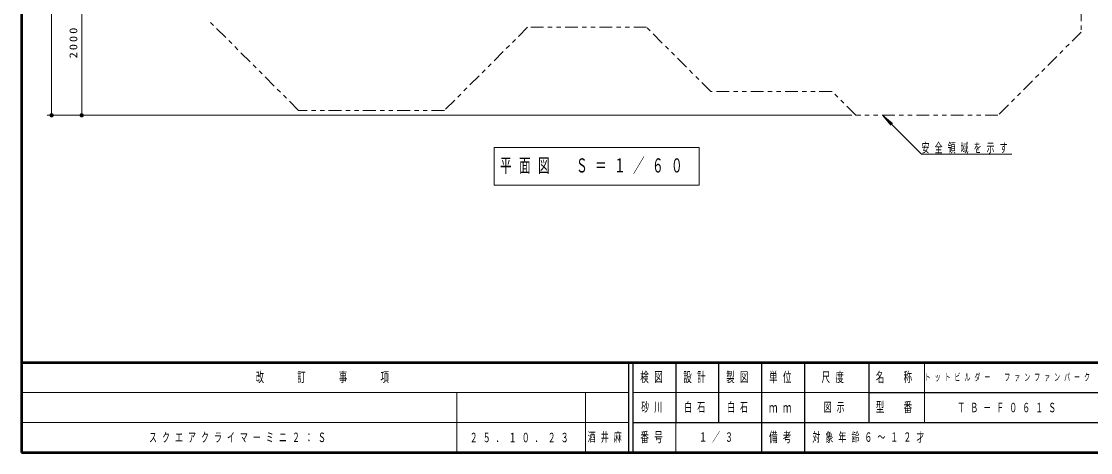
# Model space of a CAD drawing. Units: millimetres on the paper, scale 1:60. Extents: x -385 to 0, y -594 to 267.
# Drawn here: x -385 to -135.8, y 0 to 100.6 of the extents above; entities that cross this region are included whole.
import ezdxf

# ---------------------------------------------------------------- set-up
doc = ezdxf.new("R2010")
doc.units = ezdxf.units.MM
doc.linetypes.add('USER3', pattern=[8, 3, -1, 1, -1, 1, -1])
doc.layers.add('LY_1', color=7, linetype='Continuous', lineweight=25)
doc.styles.add('ＭＳ ゴシック', font='')
doc.styles.get('ＭＳ ゴシック').set_extended_font_data('MS Gothic')

# ---------------------------------------------------------------- blocks, each defined once
blk = doc.blocks.new('filled_dot')
at = {"color": 0, "linetype": 'Continuous', "lineweight": -2, "const_width": 1.25}
blk.add_lwpolyline([(-0.625, 0, 1), (0.625, 0, 1)], format="xyb", close=True, dxfattribs=at)

msp = doc.modelspace()

# ---------------------------------------------------------------- linework, layer by layer
at = {"layer": 'LY_1', "lineweight": 50}
for p, q in [((-385, 267), (-385, 0)), ((-385, 21), (0, 21)), ((-385, 0), (0, 0))]:
    msp.add_line(p, q, dxfattribs=at)
at = {"layer": 'LY_1', "lineweight": 13}
for p, q in [((-377.953, 78.662), (-377.953, 242.919)), ((-370.946, 78.662), (-370.946, 111.996)), ((-191.475, 78.662), (-378.953, 78.662)), ((-184.273, 78.662), (-182.341, 76.367)), ((-184.273, 78.662), (-181.972, 76.738)), ((-175.171, 69.588), (-184.273, 78.662)), ((-274.837, 71.182), (-274.837, 62.382)), ((-227.037, 71.182), (-274.837, 71.182)), ((-227.037, 62.382), (-227.037, 71.182)), ((-175.171, 69.588), (-154.171, 69.588)), ((-274.837, 62.382), (-227.037, 62.382)), ((-174.5, 21), (-174.5, 7)), ((-385, 14), (-243.5, 14)), ((-283.5, 14), (-283.5, 0)), ((-253.5, 14), (-253.5, 0)), ((-242.5, 14), (-187.5, 14)), ((-385, 7), (-243.5, 7)), ((-232.5, 7), (-232.5, 0))]:
    msp.add_line(p, q, dxfattribs=at)
at = {"layer": 'LY_1'}
for p, q in [((-243.5, 21), (-243.5, 0)), ((-242.5, 21), (-242.5, 0)), ((-232.5, 21), (-232.5, 7)), ((-222.5, 21), (-222.5, 7)), ((-212.5, 21), (-212.5, 0)), ((-202.5, 21), (-202.5, 7)), ((-187.5, 21), (-187.5, 7)), ((-187.5, 14), (-70, 14)), ((-242.5, 7), (0, 7)), ((-202.5, 7), (-202.5, 0))]:
    msp.add_line(p, q, dxfattribs=at)
at = {"layer": 'LY_1', "linetype": 'USER3', "lineweight": 13}
msp.add_lwpolyline([(-137.993, 135.598), (-137.993, 98.051), (-157.382, 78.662), (-190.475, 78.662), (-196.019, 84.206), (-224.3, 84.206), (-239.276, 99.182), (-267.025, 99.182), (-286.386, 79.821), (-320.399, 79.821), (-341.443, 100.864)], dxfattribs=at)

# ---------------------------------------------------------------- block references
at = {"layer": 'LY_1', "lineweight": 13, "xscale": 0.4, "yscale": 0.4, "rotation": 90}
for p in [(-377.953, 78.662), (-370.946, 78.662)]:
    msp.add_blockref('filled_dot', p, dxfattribs=at)

# ---------------------------------------------------------------- texts
at = {"layer": 'LY_1', "insert": (-371.946, 95.752), "char_height": 1.833, "attachment_point": 8, "rotation": 90, "style": 'ＭＳ ゴシック'}
msp.add_mtext('\\T1.33;\\W1.15;2000', dxfattribs=at)
at = {"layer": 'LY_1', "style": 'ＭＳ ゴシック'}
for s, insert, char_height, attachment_point in [('\\T1.64;\\W0.6;安全領域を示す', (-175.171, 69.738), 2.199, 7), ('\\T1.64;\\W0.6;平面図\u3000Ｓ＝１／６０', (-273.437, 66.782), 3.299, 4), ('\\T1.64;\\W0.6;改\u3000\u3000訂\u3000\u3000事\u3000\u3000項', (-314.25, 17.5), 2.346, 5), ('\\T1.64;\\W0.6;検図', (-237.5, 17.5), 2.346, 5), ('\\T1.64;\\W0.6;設計', (-227.5, 17.5), 2.346, 5), ('\\T1.64;\\W0.6;製図', (-217.5, 17.5), 2.346, 5), ('\\T1.64;\\W0.6;単位', (-207.5, 17.5), 2.346, 5), ('\\T1.64;\\W0.6;尺度', (-195.25, 17.5), 2.346, 5), ('\\T1.64;\\W0.6;名\u3000称', (-181, 17.5), 2.346, 5), ('\\T1.64;\\W0.6;トットビルダー\u3000ファンファンパーク', (-154.75, 17.5), 1.686, 5), ('\\T1.64;\\W0.6;砂川', (-237.5, 10.5), 2.199, 5), ('\\T1.64;\\W0.6;白石', (-230.5, 10.5), 2.199, 4), ('\\T1.64;\\W0.6;白石', (-217.5, 10.5), 2.199, 5), ('\\T1.64;\\W0.6;ｍｍ', (-207.5, 10.5), 2.346, 5), ('\\T1.64;\\W0.6;図示', (-198, 10.5), 2.199, 4), ('\\T1.64;\\W0.6;型\u3000番', (-181, 10.5), 2.346, 5), ('\\T1.64;\\W0.6;ＴＢ－Ｆ０６１Ｓ', (-154.75, 10.5), 2.199, 5), ('\\T1.64;\\W0.6;酒井麻', (-253, 3.5), 2.199, 4), ('\\T1.64;\\W0.6;番号', (-237.5, 3.5), 2.346, 5), ('\\T1.64;\\W0.6;１／３', (-222.5, 3.5), 2.199, 5), ('\\T1.64;\\W0.6;備考', (-207.5, 3.5), 2.346, 5), ('\\T1.64;\\W0.6;対象年齢６～１２才', (-187, 3.5), 2.199, 5), ('\\T1.64;\\W0.6;スクエアクライマーミニ２：Ｓ', (-355.25, 3.5), 2.199, 4), ('\\T1.64;\\W0.6;２５．１０．２３', (-280.5, 3.5), 2.199, 4)]:
    msp.add_mtext(s, dxfattribs=dict(at, insert=insert, char_height=char_height, attachment_point=attachment_point))

doc.saveas('drawing.dxf')
